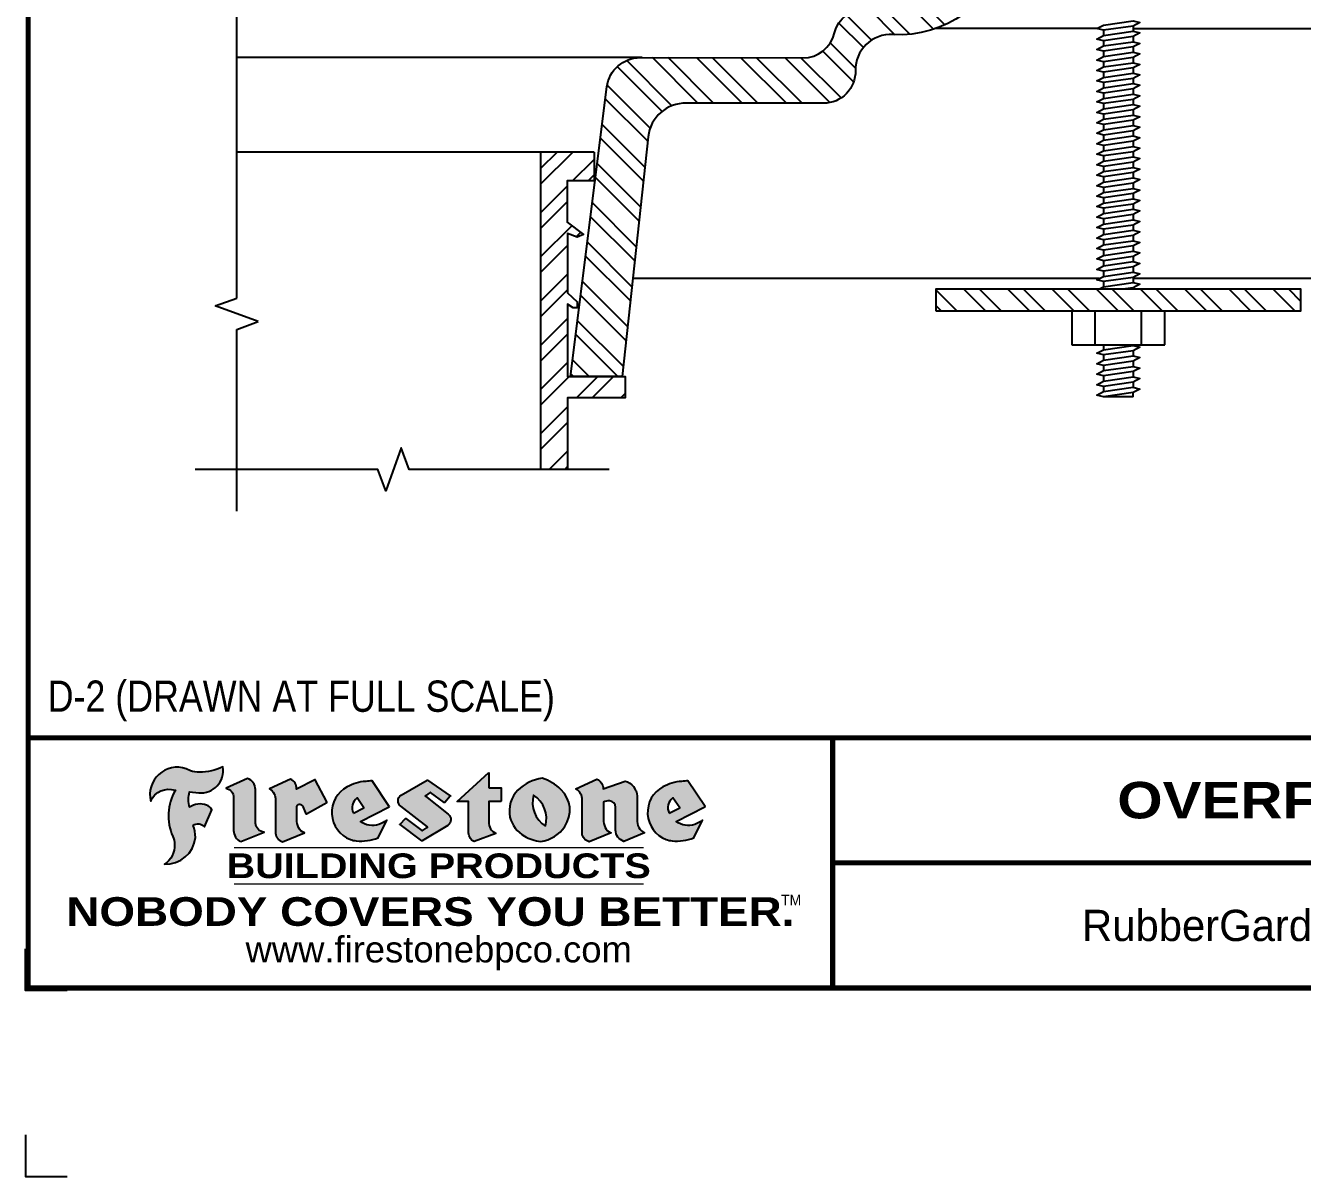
# Model space of a CAD drawing. Header units: inches. Extents: x 255.4 to 275.5, y 131.3 to 148.
# Drawn here: x 255.45 to 263.11, y 131.26 to 138.16 of the extents above; entities that cross this region are included whole.
import ezdxf
from ezdxf.enums import TextEntityAlignment as Align

# ---------------------------------------------------------------- set-up
doc = ezdxf.new("R2010")
doc.units = ezdxf.units.IN
doc.header["$MEASUREMENT"] = 0
doc.layers.get('0').update_dxf_attribs({"linetype": 'CONTINUOUS'})
doc.layers.get('DEFPOINTS').update_dxf_attribs({"linetype": 'CONTINUOUS'})
for name, color, linetype in [('FSBP-ACCESSORY-OTHER', 7, 'CONTINUOUS'), ('FSBP-SUBSTRATE-GENERIC', 9, 'CONTINUOUS'), ('FSBP-TTLB', 7, 'CONTINUOUS'), ('FSBP-TTLB-BORDER', 7, 'CONTINUOUS'), ('FSBP-TTLB-TEXT', 7, 'CONTINUOUS')]:
    doc.layers.add(name, color=color, linetype=linetype)
doc.styles.add('FSBP_ARIAL', font='arial.ttf')
doc.styles.add('FSBP_ARIAL_BOLD', font='')
doc.styles.add('FSBP_ARIAL_NAR', font='ARIALN.TTF')
doc.styles.add('FSBP_BANKGOTHIC', font='bgothm.ttf')
doc.styles.get('FSBP_ARIAL_BOLD').set_extended_font_data('Arial Black')

# ---------------------------------------------------------------- blocks, each defined once
blk = doc.blocks.new('TTLB-EPDM_1')
at = {"layer": 'FSBP-TTLB-TEXT'}
h = blk.add_hatch(color=1, dxfattribs=at)
edge = h.paths.add_edge_path()
edge.add_arc((1.037309769669573, -0.1982514792917306), 0.1319107607348553, 264.0410451462098, 370.3106169565175)
edge.add_arc((1.027551646585694, 0.1214293576525799), 0.3273056962876235, 270.05058356628535, 295.23459397187514, ccw=False)
edge.add_arc((1.022801957313345, -0.06680179986895154), 0.1391656561713503, 249.3281275763668, 272.0749124149863, ccw=False)
edge.add_line((0.9736743133014443, -0.1970076156048179), (0.9474927838574558, -0.1852745150568325))
edge.add_arc((0.8939498971398288, -0.3394262635682071), 0.1631857907024099, 70.84590087378872, 194.3325259843273)
edge.add_arc((0.8444260109029493, -0.4259936440910768), 0.1179914261095279, 70.96950098067128, 156.9641407594482, ccw=False)
edge.add_arc((1.153141409296894, -0.4684497516079468), 0.3110405457095052, 150.3231137483159, 203.2084295854517)
edge.add_arc((0.7562495500622943, -0.6412608153899899), 0.1218587156617311, 0.8849157075190988, 24.34668939894999, ccw=False)
edge.add_arc((0.7493781665697374, -0.6475258110744375), 0.1289731377238325, -58.36655102076742, 3.6216782311386737, ccw=False)
edge.add_arc((0.8256699029544474, -0.5792158350996106), 0.1783301886510354, 267.2205474105585, 354.1381621173521)
edge.add_arc((0.7903121048625305, -0.6011409294291745), 0.212787892960859, 0.9996158580669322, 21.00503380861244)
edge.add_arc((1.01880712263941, -0.5666691048185161), 0.05136395668415847, 40.82117713173261, 125.52727787225791, ccw=False)
edge.add_line((1.057676976260041, -0.5330924682126437), (1.102776947655911, -0.4308018311949837))
edge.add_arc((1.040858222524664, -0.4699705673995949), 0.07326744446031509, 32.31675181867256, 66.31481236598174)
edge.add_arc((1.032262518825329, -0.5063316993097662), 0.1102246948011782, 69.8179132332389, 125.254734720681)
edge.add_arc((1.127708877207287, -0.368959353531244), 0.1659710644737306, 164.1569669952081, 196.5811013160487, ccw=False)
edge.add_line((0.9680425188342383, -0.3236487780942383), (1.023615334387159, -0.3294494641845773))
h = blk.add_hatch(color=1, dxfattribs=at)
edge = h.paths.add_edge_path()
edge.add_line((2.763460561272041, -0.2072496393923444), (2.763460561272041, -0.2969520779963801))
edge.add_arc((2.765767478062699, -0.2969520779963943), 0.00230691679065842, 179.9999999996471, 269.9999999996471)
edge.add_line((2.765767478062685, -0.2992589947870528), (2.835417693520355, -0.2992589947870528))
edge.add_arc((2.835417693520355, -0.3015659115777538), 0.002306916790701052, 0, 90, ccw=False)
edge.add_line((2.837724610311056, -0.3015659115777538), (2.837724610311056, -0.3790761307453892))
edge.add_arc((2.83541769352037, -0.3790761307453749), 0.002306916790686842, 269.99999999964706, 359.99999999964706, ccw=False)
edge.add_line((2.835417693520355, -0.3813830475360618), (2.765767478062685, -0.3813830475360618))
edge.add_arc((2.765767478062699, -0.3836899643267202), 0.00230691679065842, 90.00000000035294, 180.0000000003529)
edge.add_line((2.763460561272041, -0.3836899643267344), (2.763460561272041, -0.5033995910642801))
edge.add_arc((2.836735953378943, -0.5071368822038516), 0.07337063740681413, 177.0802527808789, 245.3249543133826)
edge.add_line((2.806105814540615, -0.5738080530967267), (2.674529557384915, -0.6226036013049594))
edge.add_arc((2.708610405062069, -0.564298408791804), 0.06753517344606039, 177.0345319916277, 239.6926428024901, ccw=False)
edge.add_line((2.641165668230087, -0.560804539009709), (2.641165668230087, -0.3836899643267344))
edge.add_arc((2.638858751439429, -0.3836899643267202), 0.00230691679065842, 359.9999999996471, 449.999999999647)
edge.add_line((2.638858751439443, -0.3813830475360618), (2.572857950769389, -0.3813830475360618))
edge.add_line((2.572857950769389, -0.3813830475360618), (2.763460561272041, -0.2072496393923444))
h = blk.add_hatch(color=1, dxfattribs=at)
edge = h.paths.add_edge_path()
edge.add_line((1.275239419159561, -0.6223407783464694), (1.415345367376062, -0.5660418822574371))
edge.add_arc((1.421019305783958, -0.5090099247487757), 0.05731350411836949, 181.9717871001989, 264.31851000495806, ccw=False)
edge.add_line((1.363739737527226, -0.5109819325197265), (1.363412352251203, -0.3102363679013962))
edge.add_arc((1.294263659668751, -0.3103491388303989), 0.06914878453844908, 0.0934405599591014, 72.42834396969012)
edge.add_line((1.315139561173908, -0.2444268274366692), (1.186839444240604, -0.3024209471341379))
edge.add_arc((1.175246268095289, -0.3585110609420917), 0.05727567197445628, -0.017399788185912257, 78.322067691347, ccw=False)
edge.add_line((1.232521937428658, -0.3585284546236807), (1.232574268422297, -0.555126496687123))
edge.add_arc((1.305699496415486, -0.5558575689677219), 0.07312888236350451, 179.4272023230205, 245.3845503102953)
h = blk.add_hatch(color=1, dxfattribs=at)
edge = h.paths.add_edge_path()
edge.add_line((1.792026821926584, -0.3839679064720229), (1.722158956877934, -0.2518542302253621))
edge.add_arc((1.720119655279638, -0.2529327078887852), 0.002306916790721817, 27.87197133405656, 117.3766794470751)
edge.add_line((1.719058846382097, -0.250884159729182), (1.610638460368705, -0.3070279753467702))
edge.add_arc((1.547088841662962, -0.3061026658494403), 0.06355635479880145, 359.165808011073, 425.8793658831422)
edge.add_line((1.573061729235633, -0.2480956029480268), (1.446879247402876, -0.3051325108639702))
edge.add_arc((1.407812067100189, -0.370357133046621), 0.07602957263902092, -3.441403975725109, 59.07992244284969, ccw=False)
edge.add_line((1.483704536400296, -0.3749210150788969), (1.483704536400296, -0.5723838140635706))
edge.add_arc((1.54053746518044, -0.568254406115083), 0.05698275005415228, 184.1557352478595, 255.3066498366543)
edge.add_line((1.526084036778343, -0.6233736605654059), (1.657291340682093, -0.570650514527486))
edge.add_arc((1.688298576827198, -0.5021390388423987), 0.0752015358480571, 207.5160880841914, 245.649226723163, ccw=False)
edge.add_arc((1.721050197024907, -0.4914488168456328), 0.1093332836229113, 179.4823365255141, 204.5537900001094, ccw=False)
edge.add_line((1.611721375809452, -0.4904610114968335), (1.611721375809452, -0.4126404716788983))
edge.add_arc((1.628589765097195, -0.414159299036043), 0.01693662875851176, 28.356188110622725, 174.8549701683585, ccw=False)
edge.add_arc((1.627340435522395, -0.4197189881350504), 0.02111886817708033, 22.216893572439517, 40.10213956426492, ccw=False)
edge.add_line((1.646891420738257, -0.4117336534413738), (1.666638796144639, -0.4549750258192233))
edge.add_arc((1.668737246926742, -0.4540167099035481), 0.002306916790685496, 204.545128184284, 299.6323508190091)
edge.add_line((1.669877862091766, -0.4560219186518992), (1.791128135493295, -0.3870515928837648))
edge.add_line((1.791128135493295, -0.3870515928837648), (1.792026821926584, -0.3839679064720229))
h = blk.add_hatch(color=1, dxfattribs=at)
h.paths.add_polyline_path([(2.063388732080512, -0.2583237030618903, 0.02524281661523788), (2.025024361750752, -0.2610532129309178, 0.1213611957758757), (1.901773912052249, -0.3008158885520373, 0.6151668103976068), (1.93274136141747, -0.6099060679591872, 0.05306812109568645), (1.967936229862175, -0.617865745600497, 0.1150932231766138), (2.099126721549737, -0.5994933789882708), (2.151195569562105, -0.4944891916583316, -0.08755405562188731), (2.104230609512001, -0.5187113292177372, -0.265591761123442), (1.992692314386659, -0.5010701623316862), (2.165347897647223, -0.4141184325909109, 0.4518949533370738), (2.166222728871162, -0.4107679608846269)])
h.paths.add_polyline_path([(2.014217313945437, -0.4188965037300676), (1.951113654018855, -0.4515330109460507, -0.3720533890450154), (1.973177450672722, -0.3607130665457561)], flags=16)
h = blk.add_hatch(color=1, dxfattribs=at)
edge = h.paths.add_edge_path()
edge.add_arc((2.260407392426802, -0.3775796671688782), 0.04152450223225729, 123.20805433950699, 232.2027298779723, ccw=False)
edge.add_line((2.237665217914071, -0.3428366421988329), (2.393535971665983, -0.2540943745380986))
edge.add_arc((2.394677353533142, -0.2560991469722482), 0.002306916790741334, 55.64644466176611, 119.65426054492559, ccw=False)
edge.add_line((2.395979141996861, -0.2541946229174954), (2.531809646140459, -0.3470380726374032))
edge.add_arc((2.530468902927946, -0.3489153772789875), 0.002306916790700397, -42.731101238422525, 54.4661353739603, ccw=False)
edge.add_line((2.532163440279987, -0.3504807552658491), (2.498457913851155, -0.3869673252714421))
edge.add_arc((2.496763376499139, -0.3854019472845934), 0.002306916790672934, 233.7527076894875, 317.26889876138785, ccw=False)
edge.add_line((2.495399362263356, -0.38726241234572), (2.413849913492982, -0.3274738082119626))
edge.add_arc((2.412485899257181, -0.3293342732731342), 0.002306916790720064, 53.75270768979358, 124.4135619297835)
edge.add_line((2.41118211687575, -0.3274311136421062), (2.382933981293377, -0.346782838468144))
edge.add_arc((2.38423776367478, -0.3486859980991606), 0.002306916790694898, 124.4135619293799, 231.8459020253626)
edge.add_line((2.382812599816248, -0.3505000469010184), (2.519899969301207, -0.4581994452042721))
edge.add_arc((2.494247019847682, -0.4908523236374461), 0.04152450223225742, -55.21225898295222, 51.84590202520428, ccw=False)
edge.add_line((2.517938320565804, -0.5249552055672808), (2.364434947484597, -0.6179520922513717))
edge.add_arc((2.36323960192349, -0.6159790200102006), 0.002306916790726996, 233.2955624372927, 301.20872157023314, ccw=False)
edge.add_line((2.361860787187538, -0.6178285429225383), (2.231266621301074, -0.5204709167214361))
edge.add_arc((2.232647938930649, -0.5186232623475259), 0.002306916790697672, 135.5134179846393, 233.21798691998708, ccw=False)
edge.add_line((2.231002150870836, -0.5170067083764565), (2.262839375599356, -0.4845937328397696))
edge.add_arc((2.264485163659225, -0.4862102868108537), 0.002306916790748497, 53.0352839999411, 135.513417985369, ccw=False)
edge.add_line((2.265872365996302, -0.4843670465239001), (2.361834678328762, -0.5565872257804898))
edge.add_arc((2.363221880665761, -0.5547439854936304), 0.002306916790627066, 233.0352840000685, 302.2362632414394)
edge.add_line((2.36445241715569, -0.5566953042850713), (2.39428499383348, -0.5378823484768844))
edge.add_arc((2.393054457343549, -0.5359310296853765), 0.002306916790685166, 302.2362632406177, 412.2027298768422)
edge.add_line((2.394468296066179, -0.5341081404551886), (2.234958295420142, -0.4103916733127022))
h = blk.add_hatch(color=1, dxfattribs=at)
edge = h.paths.add_edge_path(flags=16)
edge.add_arc((2.940363509127394, -0.4847985213681437), 0.1684614578629418, 344.5558804047865, 417.0140046669545)
edge.add_arc((3.194458079644619, -0.3883534532477785), 0.1684614578629414, 164.5558804047864, 237.0140046669546)
edge = h.paths.add_edge_path()
edge.add_arc((3.069375116502199, -0.4399344555144872), 0.1828726885096673, 136.0914512150047, 191.213418978326)
edge.add_arc((3.064939550433406, -0.4318234379590333), 0.1803148804748503, 194.0167254156723, 240.6663730831859)
edge.add_arc((3.098047041778981, -0.3845058757092554), 0.2378525180183701, 239.2975390661776, 264.2889872773176)
edge.add_arc((3.04884478212623, -0.4190232383793012), 0.203760689247156, 277.1986764832036, 326.503572961274)
edge.add_arc((3.077739326803546, -0.4341046616465112), 0.171374865791709, 325.3768876809902, 406.3828327799087)
edge.add_arc((3.011839488065919, -0.4896144380417797), 0.2571945645850002, 44.28462553519766, 73.82901434867304)
edge.add_arc((3.117152499586992, -0.4983433120546693), 0.2579560664039132, 97.50292863483666, 134.1039137579027)
h = blk.add_hatch(color=1, dxfattribs=at)
edge = h.paths.add_edge_path()
edge.add_line((3.322690228557462, -0.5721896537377091), (3.322690228557462, -0.3749210150788969))
edge.add_arc((3.246797759257384, -0.3703571330465745), 0.076029572638996, 356.5585960242387, 419.0799224428129)
edge.add_line((3.285864939560099, -0.3051325108639702), (3.412047421392799, -0.2480956029480268))
edge.add_arc((3.386074533820159, -0.3061026658494941), 0.06355635479883807, 0.3962622833877276, 65.87936588318718, ccw=False)
edge.add_line((3.449629368605429, -0.3056631084210863), (3.580526418688805, -0.2593848434574539))
edge.add_arc((3.555744121700958, -0.3530904070730321), 0.09692726601172152, 2.366977007666776, 75.18615851992018, ccw=False)
edge.add_line((3.652588689330287, -0.3490873311063041), (3.652588689330287, -0.4883770011386872))
edge.add_arc((3.761877549389556, -0.4914934052703811), 0.1093332836229047, 178.3666365323574, 204.5537900000422)
edge.add_arc((3.729125929191727, -0.5021836272670953), 0.07520153584796169, 207.5160880841711, 245.2240541443093)
edge.add_line((3.697611150971852, -0.5704631245385627), (3.572585913552643, -0.6207021253773775))
edge.add_arc((3.59534718600759, -0.5526356419907701), 0.07177131519198746, 180.3328587115751, 251.51018566665869, ccw=False)
edge.add_line((3.523577081955409, -0.5530525936986663), (3.523577081955409, -0.4153032515383615))
edge.add_arc((3.486319529276879, -0.4148773504126441), 0.0372599868942854, 359.3450650296066, 449.0500281941028)
edge.add_arc((3.482769874121713, -0.4419622099033496), 0.06447454900600783, 86.29402372314017, 119.8211331593848)
edge.add_line((3.450707067966732, -0.3860252459975726), (3.450707067966732, -0.4904610114968335))
edge.add_arc((3.560035889182251, -0.491448816845647), 0.1093332836229751, 179.4823365255069, 204.5537900001023)
edge.add_arc((3.527284268984408, -0.5021390388424952), 0.07520153584796385, 207.5160880841699, 245.6492267231416)
edge.add_line((3.496277032839316, -0.570650514527486), (3.365069728935509, -0.6233736605654059))
edge.add_arc((3.37950248606194, -0.5682868177318081), 0.05694615642555727, 183.9298782390169, 255.318496325343, ccw=False)
h = blk.add_hatch(color=1, dxfattribs=at)
h.paths.add_polyline_path([(3.957695472291277, -0.2583237030618903, 0.02524281661523822), (3.919331101961575, -0.2610532129309178, 0.1085638477195505), (3.807890832595604, -0.2939221658134414, 0.6425897848490651), (3.827048101628293, -0.6099060679591872, 0.05306812109569052), (3.862242970072884, -0.617865745600497, 0.1150932231766133), (3.993433461760503, -0.5994933789882708), (4.045502309772871, -0.4944891916583316, -0.08755405562189084), (3.998537349722767, -0.5187113292177372, -0.2655917611234366), (3.886999054597368, -0.5010701623316862), (4.059654637857989, -0.4141184325909109, 0.4518949533370731), (4.060529469081928, -0.4107679608846269)])
h.paths.add_polyline_path([(3.90852405415626, -0.4188965037300676), (3.845420394229677, -0.4515330109460507, -0.3720533890450147), (3.867484190883488, -0.3607130665457561)], flags=16)
at = {"layer": 'DEFPOINTS', "color": 1}
blk.add_lwpolyline([(0.234375, -1.515625), (-0.015625, -1.515625), (-0.015625, -1.265625)], dxfattribs=at)
at = {"layer": 'DEFPOINTS', "linetype": 'Continuous', "ltscale": 1.75}
blk.add_lwpolyline([(-0.015625, -2.380833333333342), (-0.015625, -2.630833333333342), (0.234375, -2.630833333333342)], dxfattribs=at)
at = {"layer": 'FSBP-TTLB', "const_width": 0.03125}
for points in [[(0, 0), (0, -1.5), (20, -1.5), (20, 0), (0, 0)], [(4.825208527206769, 0), (4.825208527206769, -0.75)], [(4.825208527206769, -0.75), (15.84028770518938, -0.75)], [(4.825208527206769, -0.75), (4.825208527206769, -1.5)]]:
    blk.add_lwpolyline(points, dxfattribs=at)
at = {"layer": 'FSBP-TTLB-BORDER', "const_width": 0.03125}
blk.add_lwpolyline([(20, 0), (20, 13), (0, 13), (0, 0)], dxfattribs=at)
at = {"layer": 'FSBP-TTLB-TEXT', "color": 1}
blk.add_line((0.7358432058323388, -0.379822754145593), (0.7358432058323388, -0.379822754145593), dxfattribs=at)
for points in [[(1.023615323725323, -0.3294494630716969, 0.5000510906601082), (1.167090420776901, -0.1746414942047778, -0.1103304102359608), (1.027840608309816, -0.2058762110801382, -0.09957876667165425), (0.9736743133014443, -0.1970076156048179), (0.9474927838574558, -0.1852745150568325, 0.5978159689075124), (0.7358432058323388, -0.379822754145593, -0.3938834584182213), (0.8828996422548698, -0.3144510229727047, 0.2349406564350952), (0.86727108227484, -0.5910237178633082, -0.1027304183841549), (0.8780937320133262, -0.6393788197974146, -0.2772692352614086), (0.8170223912655956, -0.7573362346216896, 0.3985429150902959), (1.003067614090241, -0.5974286950643517, 0.0875124847930418), (0.9889600163401155, -0.5248671157293501, -0.3874031597924062), (1.057676976260041, -0.5330924682126437), (1.102776947655911, -0.4308018311949837, 0.1494423498871741), (1.07029056398062, -0.4028746979725923, 0.2467195073738216), (0.9686394281704906, -0.4163228904100862, -0.1424285161541127), (0.9680425188342383, -0.3236487780942383), (1.023615334387159, -0.3294494641845773)], [(2.763460561272041, -0.2072496393923444), (2.763460561272041, -0.2969520779963801, 0.4142135623730958), (2.765767478062685, -0.2992589947870528), (2.835417693520355, -0.2992589947870528, -0.414213562373095), (2.837724610311056, -0.3015659115777538), (2.837724610311056, -0.3790761307453892, -0.4142135623730938), (2.835417693520355, -0.3813830475360618), (2.765767478062685, -0.3813830475360618, 0.4142135623730958), (2.763460561272041, -0.3836899643267344), (2.763460561272041, -0.5033995910642801, 0.3068985753588853), (2.806105814540615, -0.5738080530967267), (2.674529557384915, -0.6226036013049594, -0.2804194150632976), (2.641165668230087, -0.560804539009709), (2.641165668230087, -0.3836899643267344, 0.414213562373095), (2.638858751439443, -0.3813830475360618), (2.572857950769389, -0.3813830475360618), (2.763460561272041, -0.2072496393923444)], [(2.166222728871162, -0.4107679608846269), (2.063388732080512, -0.2583237030618903, 0.02524281661523788), (2.025024361750752, -0.2610532129309178, 0.1085638477195265), (1.913584092384895, -0.2939221658134414, 0.6425897848491228), (1.93274136141747, -0.6099060679591872, 0.05306812109568648), (1.967936229862175, -0.617865745600497, 0.1150932231766137), (2.099126721549737, -0.5994933789882708), (2.151195569562105, -0.4944891916583316, -0.0875540556218873), (2.104230609512001, -0.5187113292177372, -0.2655917611234418), (1.992692314386659, -0.5010701623316862), (2.165347897647223, -0.4141184325909109)], [(4.060529469081928, -0.4107679608846269), (3.957695472291277, -0.2583237030618903, 0.02524281661523788), (3.919331101961575, -0.2610532129309178, 0.1085638477195265), (3.807890832595604, -0.2939221658134414, 0.6425897848491228), (3.827048101628293, -0.6099060679591872, 0.05306812109568648), (3.862242970072884, -0.617865745600497, 0.1150932231766137), (3.993433461760503, -0.5994933789882708), (4.045502309772871, -0.4944891916583316, -0.0875540556218873), (3.998537349722767, -0.5187113292177372, -0.2655917611234418), (3.886999054597368, -0.5010701623316862), (4.059654637857989, -0.4141184325909109)], [(4.059654637857989, -0.4141184325909109, 0.4518949533370731), (4.060529469081928, -0.4107679608846269, 0.4518949533370731)]]:
    blk.add_lwpolyline(points, format="xyb", dxfattribs=at)
for points in [[(1.275239419159561, -0.6223407783464694), (1.415345367376062, -0.5660418822574371, -0.3756100036733062), (1.363739737527226, -0.5109819325197265), (1.363412352251203, -0.3102363679013962, 0.3265360292958048), (1.315139561173908, -0.2444268274366692), (1.186839444240604, -0.3024209471341379, -0.3557863980845349), (1.232521937428658, -0.3585284546236807), (1.232574268422297, -0.555126496687123, 0.2960110723418457)], [(1.792026821926584, -0.3839679064720229), (1.722158956877934, -0.2518542302253621, 0.4116839150163434), (1.719058846382097, -0.250884159729182), (1.610638460368705, -0.3070279753467702, 0.2996033003794034), (1.573061729235633, -0.2480956029480268), (1.446879247402876, -0.3051325108639702, -0.2797757560995365), (1.483704536400296, -0.3749210150788969), (1.483704536400296, -0.5723838140635706, 0.320828638474519), (1.526084036778343, -0.6233736605654059), (1.657291340682093, -0.570650514527486, -0.1679398621276611), (1.621603752698661, -0.5368819723450571, -0.1098333365370753), (1.611721375809452, -0.4904610114968335), (1.611721375809452, -0.4126404716788983, -0.743334502655012), (1.64349420176768, -0.4061152228778298, -0.07819791644735608), (1.646891420738257, -0.4117336534413738), (1.666638796144639, -0.4549750258192233, 0.4404648714563479), (1.669877862091766, -0.4560219186518992), (1.791128135493295, -0.3870515928837648)], [(2.234958295420142, -0.4103916733127022, -0.5150044486718882), (2.237665217914071, -0.3428366421988329), (2.393535971665983, -0.2540943745380986, -0.2867822934100265), (2.395979141996861, -0.2541946229174954), (2.531809646140459, -0.3470380726374032, -0.4515027974650387), (2.532163440279987, -0.3504807552658491), (2.498457913851155, -0.3869673252714421, -0.3814439164929681), (2.495399362263356, -0.38726241234572), (2.413849913492982, -0.3274738082119626, 0.3184718635035665), (2.41118211687575, -0.3274311136421062), (2.382933981293377, -0.346782838468144, 0.5064094529656681), (2.382812599816248, -0.3505000469010184), (2.519899969301207, -0.4581994452042721, -0.5043597839115849), (2.517938320565804, -0.5249552055672808), (2.364434947484597, -0.6179520922513717, -0.3053163970316367), (2.361860787187538, -0.6178285429225383), (2.231266621301074, -0.5204709167214361, -0.4541703869768119), (2.231002150870836, -0.5170067083764565), (2.262839375599356, -0.4845937328397696, -0.3762644290664977), (2.265872365996302, -0.4843670465239001), (2.361834678328762, -0.5565872257804898, 0.3114700032088108), (2.36445241715569, -0.5566953042850713), (2.39428499383348, -0.5378823484768844, 0.520381097387146), (2.394468296066179, -0.5341081404551886)], [(2.937624918725987, -0.3131105398334029, 0.2452625673097023), (2.889993533867141, -0.4754966266250307, 0.2064059665179019), (2.976604338974084, -0.5890186876871866, 0.1094800500670344), (3.074378098474654, -0.6211778035979165, 0.2185147641853038), (3.218764944843201, -0.5314757029352819, 0.3689489483072479), (3.195959963110113, -0.3100352223135445, 0.1296305888694145), (3.0834694040758, -0.242595816912754, 0.1610736375384317)], [(3.322690228557462, -0.5721896537377091), (3.322690228557462, -0.3749210150788969, 0.2797757560995341), (3.285864939560099, -0.3051325108639702), (3.412047421392799, -0.2480956029480268, -0.2937618496109166), (3.449629368605429, -0.3056631084210863), (3.580526418688805, -0.2593848434574539, -0.3288760160581939), (3.652588689330287, -0.3490873311063041), (3.652588689330287, -0.4883770011386872, 0.114762897203527), (3.662431105063263, -0.536926560769686, 0.166032965990522), (3.697611150971852, -0.5704631245385627), (3.572585913552643, -0.6207021253773775, -0.3209557512194564), (3.523577081955409, -0.5530525936986663), (3.523577081955409, -0.4153032515383615, 0.4127061514896111), (3.48693727661589, -0.3776224848030694, 0.1473421876160361), (3.450707067966732, -0.3860252459975726), (3.450707067966732, -0.4904610114968335, 0.1098333365370753), (3.460589444855941, -0.5368819723450855, 0.1679398621276611), (3.496277032839316, -0.570650514527486), (3.365069728935509, -0.6233736605654059, -0.3219729545308964), (3.322690228557462, -0.5721896537377091, 29.1476284739)], [(1.951113654018855, -0.4515330109460507), (2.014217313945437, -0.4188965037300676), (1.973177450672722, -0.3607130665457561, 0.3720533890450154)], [(3.10274193015772, -0.5296595419651595, 0.3271311138286319), (3.032079658614293, -0.3434924326507627, 0.3271311138286322)], [(3.845420394229677, -0.4515330109460507), (3.90852405415626, -0.4188965037300676), (3.867484190883488, -0.3607130665457561, 0.3720533890450154)]]:
    blk.add_lwpolyline(points, format="xyb", close=True, dxfattribs=at)
at = {"layer": 'FSBP-TTLB-TEXT', "const_width": 0.0078125}
for points in [[(1.233926579809207, -0.6584455781731435), (3.691229482685259, -0.6584455781731577)], [(1.233926579809207, -0.8761560960495984), (3.691229482685259, -0.8761560960495842)]]:
    blk.add_lwpolyline(points, dxfattribs=at)
at = {"layer": 'FSBP-TTLB-TEXT', "color": 1}
for centre, start, end in [((1.789987520328282, -0.3850463841354355), 299.6323508193319, 27.87197133380463), ((2.164310260790558, -0.412058050385383), 296.7304547840455, 34.00233684987403)]:
    blk.add_arc(centre, 0.00230691679068068, start, end, dxfattribs=at)
at = {"layer": 'FSBP-TTLB-TEXT', "lineweight": 18, "style": 'FSBP_ARIAL_BOLD'}
blk.add_text('BUILDING PRODUCTS', height=0.1484375, dxfattribs=at).set_placement((2.462578031247233, -0.7673008371113639), align=Align.MIDDLE_CENTER)
at = {"layer": 'FSBP-TTLB-TEXT', "color": 1}
for s, height, style, p in [('NOBODY COVERS YOU BETTER.', 0.171875, 'FSBP_ARIAL_BOLD', (2.412604263603384, -1.041650450587369)), ('TM', 0.0625, 'FSBP_BANKGOTHIC', (4.576671173373001, -0.9725745042934193))]:
    blk.add_text(s, height=height, dxfattribs=dict(at, style=style)).set_placement(p, align=Align.MIDDLE_CENTER)
at = {"layer": 'FSBP-TTLB-TEXT'}
for s, height, style, p in [('RubberGard  EPDM', 0.1875, 'FSBP_BANKGOTHIC', (7.443365678241776, -1.125)), ('www.firestonebpco.com', 0.15625, 'FSBP_ARIAL', (2.462578031247233, -1.268657306740124))]:
    blk.add_text(s, height=height, dxfattribs=dict(at, style=style)).set_placement(p, align=Align.MIDDLE_CENTER)
for tag, height, style, p in [('MAXIMUM_WARRANTY', 0.1875, 'FSBP_ARIAL_BOLD', (18.03987100774941, 0.2240244307510579)), ('ACCPT_SYSTEMS', 0.21875, 'FSBP_ARIAL', (12.49438170418193, -1.125))]:
    blk.add_attdef(tag, text='', height=height, dxfattribs=dict(at, style=style)).set_placement(p, align=Align.MIDDLE_LEFT)
for tag, height, style, p in [('DETAIL_DESCP_LINE_1', 0.21875, 'FSBP_ARIAL_BOLD', (10.33118450231211, -0.3736318192489421)), ('ISSUE_REV_DATE', 0.21875, 'FSBP_ARIAL', (16.84069633627263, -0.7282559425942452)), ('DETAIL_NUMBER', 0.4375, 'FSBP_ARIAL', (18.91941590748775, -0.8931630692489421))]:
    blk.add_attdef(tag, text='', height=height, dxfattribs=dict(at, style=style)).set_placement(p, align=Align.MIDDLE_CENTER)

msp = doc.modelspace()

# ---------------------------------------------------------------- hatches: boundary and pattern name
at = {"layer": 'FSBP-ACCESSORY-OTHER'}
h = msp.add_hatch(dxfattribs=at)
h.set_pattern_fill('STEEL', color=9, scale=1.5, angle=90, style=0)
h.set_pattern_definition([(135, (20.99048520858696, 17.51166666666661), (-0.1325825214724777, -0.1325825214724776), []), (135, (20.89673520858696, 17.51166666666661), (-0.1325825214724777, -0.1325825214724776), [])])
h.paths.add_polyline_path([(261.4203954723704, 139.2124621431973, -0.2918938974228282), (261.6423282540454, 139.465870586365), (263.0618749408362, 139.910886562953), (263.0618749408363, 140.2027113743861), (261.752949517246, 139.7888219123813, -0.05640854897805642), (261.5322311743487, 139.7455581315935), (261.1917314224748, 139.7179645332216), (261.2155410276534, 139.7117453720875), (261.1764785276534, 139.6903813814361), (261.1764785276534, 139.6591313814361), (261.2155410276534, 139.6489281050703), (261.1764785276534, 139.6275641144188), (261.1764785276533, 139.5963141144188), (261.2155410276535, 139.586110838053), (261.1764785276534, 139.5647468474016), (261.1764785276534, 139.5334968474016), (261.2155410276536, 139.5232935710358), (261.1764785276535, 139.5019295803843), (261.1764785276534, 139.4706795803843), (261.2155410276536, 139.4604763040186), (261.1764785276535, 139.4391123133671), (261.1764785276535, 139.4078623133671), (261.2155410276536, 139.3976590370013), (261.1764785276535, 139.3762950463499), (261.1764785276535, 139.3450450463499), (261.2155410276537, 139.3348417699841), (261.1764785276535, 139.3134777793326), (261.1764785276536, 139.2822277793325), (261.2155410276536, 139.2720245029668), (261.1764785276536, 139.2506605123154), (261.1764785276536, 139.2155981952485), (260.9310423081859, 139.2155981952485), (260.8919798081858, 139.2258014716143), (260.9310423081858, 139.2471654622658), (260.9310423081859, 139.2784154622657), (260.8919798081858, 139.2886187386316), (260.9310423081859, 139.309982729283), (260.9310423081859, 139.341232729283), (260.8919798081857, 139.3514360056487), (260.9310423081859, 139.3727999963002), (260.9310423081859, 139.4040499963002), (260.8919798081858, 139.414253272666), (260.9310423081856, 139.4356172633174), (260.9310423081857, 139.4668672633175), (260.8919798081857, 139.4770705396833), (260.9310423081856, 139.4984345303347), (260.9310423081857, 139.5296845303347), (260.8919798081857, 139.5398878067005), (260.9310423081856, 139.561251797352), (260.9310423081857, 139.592501797352), (260.8919798081857, 139.6027050737177), (260.9310423081856, 139.6240690643693), (260.9310423081856, 139.6553190643692), (260.8919798081856, 139.665522340735), (260.9310423081855, 139.6868863313864), (260.9310423081856, 139.6968386713669), (260.9207592901737, 139.6960053507331, 0.3543972428214908), (260.7406264695277, 139.4827393026549), (260.719767417339, 138.4502471216068, -0.3917099456370535), (260.4903727323231, 138.2597701774434), (260.4704233577431, 138.2597701774434, 0.3318360600130224), (260.2997098909819, 138.117574684319, -0.3472753179656972), (260.1097829634484, 137.9680833486599), (259.1338263850919, 137.9697091907998, 0.3779964598703615), (258.9345878577952, 137.7939773806074), (258.7158535688723, 136.0562545196665), (259.026330855035, 136.0562545196665), (259.1818761269665, 137.4950405472003, -0.3893932454485787), (259.4112316700902, 137.6963824918472), (260.2343983761054, 137.6962370164613, 0.4212451895017623), (260.4251190422085, 137.8915115177264, -0.4386904289420684), (260.64902194333, 138.1076472485544, 0.354041665801916), (261.3258702961015, 138.5923613326707)])
h = msp.add_hatch(dxfattribs=at)
h.set_pattern_fill('STEEL', color=9, scale=1.5, style=0)
h.set_pattern_definition([(45, (-22.35034937919323, -1.017703937713463), (-0.1325825214724776, 0.1325825214724777), []), (45, (-22.35034937919323, -0.9239539377134633), (-0.1325825214724776, 0.1325825214724777), [])])
h.paths.add_polyline_path([(258.5384341659213, 135.4993995100758), (258.6982723063953, 135.4993995100758), (258.6982723063949, 135.9284266760485), (259.043049481269, 135.9284266760485), (259.043049481269, 136.0562545196665), (258.698272306395, 136.0562545196665), (258.698272306395, 136.4901732423609), (258.7325758078947, 136.4682351359643), (258.7553981980568, 136.4682351359643), (258.7553981980567, 136.5046804135179), (258.6980764451005, 136.5579329580994), (258.6980764451005, 136.9137455820025), (258.7550495745301, 136.8926034470448), (258.7929183262449, 136.9076076332315), (258.6960785641202, 136.9826282527521), (258.6960785641202, 137.2296272834718), (258.8569434200356, 137.2296272834718), (258.8569434200356, 137.402772403822), (258.5384341659212, 137.402772403822)])
h = msp.add_hatch(dxfattribs=at)
h.set_pattern_fill('STEEL', color=9, scale=1.5, angle=90, style=0)
h.set_pattern_definition([(135, (33.20736674955975, -17.03173123390226), (-0.1325825214724777, -0.1325825214724776), []), (135, (33.11361674955975, -17.03173123390226), (-0.1325825214724777, -0.1325825214724776), [])])
h.paths.add_polyline_path([(263.095343516218, 136.5818288701574), (260.908729924597, 136.5818288701573), (260.908729924597, 136.4479545686295), (263.095343516218, 136.4479545686295)])

# ---------------------------------------------------------------- linework, layer by layer
at = {"layer": 'FSBP-ACCESSORY-OTHER', "linetype": 'Continuous'}
for p, q in [((256.7140018100592, 136.5266947577182), (256.7140018100592, 138.7190985649966)), ((261.9127871860564, 138.1333740917096), (261.9127871860564, 138.1021240917096)), ((262.0912862547602, 138.1588739586673), (262.0912862547602, 138.1276239586673)), ((261.9127871860564, 138.0705568246924), (261.9127871860564, 138.0393068246924)), ((262.0912862547601, 138.09605669165), (262.0912862547602, 138.06480669165)), ((262.0912862547601, 138.0332394246328), (262.0912862547601, 138.0019894246328)), ((261.9127871860563, 138.0077395576751), (261.9127871860563, 137.9764895576751)), ((261.9127871860563, 137.9449222906579), (261.9127871860563, 137.9136722906579)), ((262.09128625476, 137.9704221576156), (262.0912862547601, 137.9391721576156)), ((261.9127871860562, 137.8821050236407), (261.9127871860562, 137.8508550236407)), ((262.09128625476, 137.9076048905983), (262.09128625476, 137.8763548905983)), ((261.9127871860562, 137.8192877566234), (261.9127871860562, 137.7880377566234)), ((262.0912862547599, 137.8447876235811), (262.09128625476, 137.8135376235811)), ((261.9127871860561, 137.7564704896062), (261.9127871860561, 137.7252204896062)), ((262.0912862547598, 137.7819703565638), (262.0912862547599, 137.7507203565638)), ((262.0912862547598, 137.7191530895466), (262.0912862547598, 137.6879030895466)), ((261.9127871860561, 137.6936532225889), (261.9127871860561, 137.6624032225889)), ((262.0912862547597, 137.6563358225294), (262.0912862547598, 137.6250858225294)), ((261.912787186056, 137.6308359555717), (261.912787186056, 137.5995859555717)), ((261.9127871860559, 137.5680186885545), (261.9127871860559, 137.5367686885545)), ((262.0912862547597, 137.5935185555121), (262.0912862547597, 137.5622685555121)), ((261.9127871860559, 137.5052014215372), (261.9127871860559, 137.4739514215372)), ((262.0912862547596, 137.5307012884949), (262.0912862547597, 137.4994512884949)), ((261.9127871860558, 137.44238415452), (261.9127871860558, 137.41113415452)), ((262.0912862547596, 137.4678840214777), (262.0912862547596, 137.4366340214777)), ((258.5384341659214, 135.4993995100759), (258.5384341659212, 137.402772403822)), ((261.9127871860558, 137.3795668875028), (261.9127871860558, 137.3483168875028)), ((262.0912862547595, 137.4050667544604), (262.0912862547596, 137.3738167544604)), ((262.0912862547594, 137.3422494874432), (262.0912862547595, 137.3109994874432)), ((261.9127871860557, 137.3167496204855), (261.9127871860557, 137.2854996204855)), ((262.0912862547594, 137.2794322204259), (262.0912862547594, 137.2481822204259)), ((261.9127871860557, 137.2539323534683), (261.9127871860557, 137.2226823534683)), ((261.9127871860556, 137.191115086451), (261.9127871860556, 137.159865086451)), ((262.0912862547593, 137.2166149534087), (262.0912862547593, 137.1853649534087)), ((261.9127871860556, 137.1282978194338), (261.9127871860556, 137.0970478194338)), ((262.0912862547593, 137.1537976863915), (262.0912862547593, 137.1225476863915)), ((261.9127871860556, 137.0654805524166), (261.9127871860556, 137.0342305524166)), ((262.0912862547593, 137.0909804193743), (262.0912862547593, 137.0597304193743)), ((262.0912862547594, 137.028163152357), (262.0912862547594, 136.996913152357)), ((261.9127871860557, 137.0026632853993), (261.9127871860557, 136.9714132853994)), ((262.0912862547594, 136.9653458853398), (262.0912862547594, 136.9340958853398)), ((261.9127871860557, 136.9398460183821), (261.9127871860557, 136.9085960183821)), ((261.9127871860557, 136.8770287513649), (261.9127871860557, 136.8457787513649)), ((262.0912862547594, 136.9025286183226), (262.0912862547594, 136.8712786183225)), ((261.9127871860557, 136.8142114843477), (261.9127871860557, 136.7829614843477)), ((262.0912862547593, 136.8397113513053), (262.0912862547594, 136.8084613513053)), ((261.9127871860557, 136.7513942173304), (261.9127871860557, 136.7201442173304)), ((262.0912862547593, 136.7768940842881), (262.0912862547594, 136.7456440842881)), ((261.9127871860557, 136.6885769503132), (261.9127871860557, 136.6573269503132)), ((262.0912862547593, 136.7140768172709), (262.0912862547594, 136.6828268172708)), ((262.0912862547594, 136.6512595502536), (262.0912862547594, 136.6200095502536)), ((261.9127871860557, 136.6257596832959), (261.9127871860557, 136.5945096832959)), ((262.0912862547594, 136.5884422832364), (262.0912862547594, 136.5818288701574)), ((256.5852138060223, 136.4798197577182), (256.7140018100592, 136.5266947577182)), ((256.8427898140962, 136.3860697577182), (256.5852138060223, 136.4798197577182)), ((261.8625843229826, 136.2471431163378), (261.8625843229826, 136.4479545686295)), ((262.1414891178324, 136.2471431163378), (262.1414891178324, 136.4479545686295)), ((256.7140018100592, 136.3391947577182), (256.8427898140962, 136.3860697577182)), ((256.7140018100592, 135.2493995100759), (256.7140018100592, 136.3391947577182)), ((261.9127871860557, 136.2471431163378), (261.9127871860558, 136.2176060811925)), ((261.9127871860557, 136.1860388141752), (261.9127871860557, 136.1547888141752)), ((262.0912862547595, 136.2471431163378), (262.0912862547595, 136.2431059481502)), ((262.0912862547594, 136.2115386811329), (262.0912862547594, 136.1802886811329)), ((261.9127871860557, 136.123221547158), (261.9127871860557, 136.091971547158)), ((262.0912862547594, 136.1487214141157), (262.0912862547594, 136.1174714141157)), ((261.9127871860557, 136.0604042801408), (261.9127871860557, 136.0291542801408)), ((262.0912862547594, 136.0859041470985), (262.0912862547594, 136.0546541470985)), ((261.9127871860557, 135.9975870131235), (261.9127871860557, 135.9663370131236)), ((262.0912862547593, 136.0230868800812), (262.0912862547594, 135.9918368800812)), ((262.0912862547593, 135.9347697461063), (262.0912862547593, 135.960269613064))]:
    msp.add_line(p, q, dxfattribs=at)
at = {"layer": 'FSBP-ACCESSORY-OTHER'}
msp.add_lwpolyline([(261.1917314224747, 139.7179645332216), (261.5322311743487, 139.7455581315935, 0.0564085489780564), (261.752949517246, 139.7888219123813), (263.0618749408363, 140.2027113743861), (263.0618749408363, 139.910886562953), (261.6423282540454, 139.465870586365, 0.2918938974228282), (261.4203954723704, 139.2124621431973), (261.3258702961015, 138.5923613326707, -0.3540416658019286), (260.64902194333, 138.1076472485544, 0.4386904289420053), (260.4251190422085, 137.8915115177264, -0.4212451895017847), (260.2343983761054, 137.6962370164613), (259.4112316700902, 137.6963824918472, 0.3893932454485786), (259.1818761269665, 137.4950405472003), (259.026330855035, 136.0562545196665), (258.7158535688723, 136.0562545196665), (258.9345878577952, 137.7939773806074, -0.3779964598703615), (259.1338263850919, 137.9697091907998), (260.1097829634484, 137.9680833486599, 0.3472753179657542), (260.2997098909819, 138.117574684319, -0.3619214092287701), (260.4903727323232, 138.2597701774434, 0.3917099456370078), (260.719767417339, 138.4502471216068), (260.7406264695277, 139.4827393026549, -0.3543972428214908), (260.9207592901737, 139.6960053507331), (260.9310423081856, 139.6968386713669)], format="xyb", dxfattribs=at)
for points in [[(262.0912862547602, 138.1904412256845), (262.1303487547602, 138.1802379493188), (262.0912862547602, 138.1588739586673), (261.9127871860565, 138.1333740917096), (261.8737246860565, 138.1435773680754), (261.9127871860565, 138.1649413587268)], [(262.0912862547602, 138.1276239586673), (262.1303487547602, 138.1174206823015), (262.0912862547601, 138.09605669165), (261.9127871860564, 138.0705568246923), (261.8737246860564, 138.0807601010581), (261.9127871860564, 138.1021240917096)], [(262.0912862547601, 138.06480669165), (262.1303487547601, 138.0546034152843), (262.0912862547601, 138.0332394246328), (261.9127871860564, 138.0077395576751), (261.8737246860564, 138.0179428340409), (261.9127871860564, 138.0393068246924)], [(262.0912862547601, 138.0019894246328), (262.1303487547601, 137.991786148267), (262.09128625476, 137.9704221576156), (261.9127871860563, 137.9449222906579), (261.8737246860563, 137.9551255670237), (261.9127871860563, 137.9764895576751)], [(262.09128625476, 137.9391721576156), (262.13034875476, 137.9289688812498), (262.09128625476, 137.9076048905983), (261.9127871860563, 137.8821050236406), (261.8737246860563, 137.8923083000064), (261.9127871860563, 137.9136722906579)], [(262.09128625476, 137.8763548905983), (262.13034875476, 137.8661516142326), (262.0912862547599, 137.8447876235811), (261.9127871860562, 137.8192877566234), (261.8737246860562, 137.8294910329892), (261.9127871860562, 137.8508550236407)], [(262.0912862547599, 137.8135376235811), (262.1303487547599, 137.8033343472153), (262.0912862547598, 137.7819703565638), (261.9127871860562, 137.7564704896062), (261.8737246860562, 137.7666737659719), (261.9127871860562, 137.7880377566234)], [(262.0912862547598, 137.7507203565638), (262.1303487547598, 137.7405170801981), (262.0912862547598, 137.7191530895466), (261.9127871860561, 137.6936532225889), (261.8737246860561, 137.7038564989547), (261.9127871860561, 137.7252204896062)], [(262.0912862547598, 137.6879030895466), (262.1303487547598, 137.6776998131809), (262.0912862547597, 137.6563358225294), (261.9127871860561, 137.6308359555717), (261.8737246860561, 137.6410392319375), (261.9127871860561, 137.6624032225889)], [(262.0912862547597, 137.6250858225294), (262.1303487547597, 137.6148825461636), (262.0912862547597, 137.5935185555121), (261.912787186056, 137.5680186885544), (261.873724686056, 137.5782219649202), (261.912787186056, 137.5995859555717)], [(262.0912862547597, 137.5622685555121), (262.1303487547597, 137.5520652791464), (262.0912862547596, 137.5307012884949), (261.9127871860559, 137.5052014215372), (261.8737246860559, 137.515404697903), (261.9127871860559, 137.5367686885545)], [(262.0912862547596, 137.4994512884949), (262.1303487547596, 137.4892480121291), (262.0912862547596, 137.4678840214777), (261.9127871860559, 137.44238415452), (261.8737246860559, 137.4525874308858), (261.9127871860559, 137.4739514215372)], [(262.0912862547596, 137.4366340214777), (262.1303487547596, 137.4264307451119), (262.0912862547595, 137.4050667544604), (261.9127871860558, 137.3795668875027), (261.8737246860558, 137.3897701638685), (261.9127871860558, 137.41113415452)], [(262.0912862547595, 137.3738167544604), (262.1303487547595, 137.3636134780947), (262.0912862547594, 137.3422494874432), (261.9127871860558, 137.3167496204855), (261.8737246860558, 137.3269528968513), (261.9127871860558, 137.3483168875028)], [(262.0912862547594, 137.3109994874432), (262.1303487547594, 137.3007962110774), (262.0912862547594, 137.2794322204259), (261.9127871860557, 137.2539323534683), (261.8737246860557, 137.264135629834), (261.9127871860557, 137.2854996204855)], [(262.0912862547594, 137.2481822204259), (262.1303487547594, 137.2379789440602), (262.0912862547593, 137.2166149534087), (261.9127871860557, 137.191115086451), (261.8737246860557, 137.2013183628168), (261.9127871860557, 137.2226823534683)], [(262.0912862547593, 137.1853649534087), (262.1303487547593, 137.175161677043), (262.0912862547593, 137.1537976863915), (261.9127871860556, 137.1282978194338), (261.8737246860556, 137.1385010957996), (261.9127871860556, 137.159865086451)], [(262.0912862547593, 137.1225476863915), (262.1303487547593, 137.1123444100257), (262.0912862547593, 137.0909804193742), (261.9127871860556, 137.0654805524165), (261.8737246860556, 137.0756838287823), (261.9127871860556, 137.0970478194338)], [(262.0912862547593, 137.0597304193743), (262.1303487547593, 137.0495271430085), (262.0912862547593, 137.028163152357), (261.9127871860556, 137.0026632853993), (261.8737246860556, 137.0128665617651), (261.9127871860556, 137.0342305524166)], [(262.0912862547594, 136.996913152357), (262.1303487547594, 136.9867098759912), (262.0912862547594, 136.9653458853398), (261.9127871860557, 136.9398460183821), (261.8737246860557, 136.9500492947479), (261.9127871860557, 136.9714132853993)], [(262.0912862547594, 136.9340958853398), (262.1303487547594, 136.923892608974), (262.0912862547594, 136.9025286183225), (261.9127871860557, 136.8770287513649), (261.8737246860557, 136.8872320277306), (261.9127871860557, 136.9085960183821)], [(262.0912862547594, 136.8712786183225), (262.1303487547594, 136.8610753419568), (262.0912862547593, 136.8397113513053), (261.9127871860557, 136.8142114843476), (261.8737246860557, 136.8244147607134), (261.9127871860557, 136.8457787513649)], [(262.0912862547593, 136.8084613513053), (262.1303487547593, 136.7982580749396), (262.0912862547593, 136.7768940842881), (261.9127871860557, 136.7513942173304), (261.8737246860557, 136.7615974936962), (261.9127871860557, 136.7829614843477)], [(262.0912862547593, 136.7456440842881), (262.1303487547593, 136.7354408079223), (262.0912862547593, 136.7140768172709), (261.9127871860557, 136.6885769503131), (261.8737246860557, 136.6987802266789), (261.9127871860557, 136.7201442173304)], [(262.0912862547593, 136.6828268172709), (262.1303487547593, 136.6726235409051), (262.0912862547593, 136.6512595502536), (261.9127871860557, 136.6257596832959), (261.8737246860557, 136.6359629596617), (261.9127871860557, 136.6573269503132)], [(260.908729924597, 136.4479545686295), (260.908729924597, 136.5818288701574), (263.095343516218, 136.5818288701574), (263.095343516218, 136.4479545686295), (260.908729924597, 136.4479545686295)], [(262.0912862547594, 136.2431059481502), (262.1303487547594, 136.2329026717844), (262.0912862547594, 136.2115386811329), (261.9127871860558, 136.1860388141752), (261.8737246860558, 136.196242090541), (261.9127871860558, 136.2176060811925)], [(262.0912862547594, 136.1802886811329), (262.1303487547594, 136.1700854047671), (262.0912862547594, 136.1487214141157), (261.9127871860557, 136.123221547158), (261.8737246860557, 136.1334248235238), (261.9127871860557, 136.1547888141752)], [(262.0912862547594, 136.1174714141157), (262.1303487547594, 136.1072681377499), (262.0912862547594, 136.0859041470985), (261.9127871860557, 136.0604042801408), (261.8737246860557, 136.0706075565065), (261.9127871860557, 136.091971547158)], [(262.0912862547594, 136.0546541470985), (262.1303487547594, 136.0444508707327), (262.0912862547593, 136.0230868800812), (261.9127871860557, 135.9975870131235), (261.8737246860557, 136.0077902894893), (261.9127871860557, 136.0291542801408)], [(262.0912862547593, 135.9918368800812), (262.1303487547593, 135.9816336037154), (262.0912862547593, 135.960269613064), (261.9127871860557, 135.9347697461063), (261.8737246860557, 135.9449730224721), (261.9127871860557, 135.9663370131235)]]:
    msp.add_lwpolyline(points, close=True, dxfattribs=at)
at = {"layer": 'FSBP-ACCESSORY-OTHER', "linetype": 'Continuous'}
for points in [[(258.8569434200356, 137.402772403822), (258.8569434200356, 137.2296272834718), (258.6960785641202, 137.2296272834718), (258.6960785641202, 136.9826282527521), (258.7929183262449, 136.9076076332315), (258.75504957453, 136.8926034470447), (258.6980764451005, 136.9137455820025), (258.6980764451005, 136.5579329580994), (258.7553981980568, 136.5046804135178), (258.7553981980568, 136.4682351359643), (258.7325758078948, 136.4682351359643), (258.698272306395, 136.4901732423609), (258.698272306395, 136.0562545196665), (259.043049481269, 136.0562545196665), (259.043049481269, 135.9284266760485), (258.698272306395, 135.9284266760485), (258.6982723063954, 135.4993995100759)], [(258.9482723063947, 135.4993995100759), (257.748045434841, 135.4993995100759), (257.701170434841, 135.6281875141128), (257.607420434841, 135.3706115060389), (257.560545434841, 135.4993995100759), (256.4640018100592, 135.4993995100759)]]:
    msp.add_lwpolyline(points, dxfattribs=at)
at = {"layer": 'FSBP-ACCESSORY-OTHER'}
msp.add_lwpolyline([(261.8896012433493, 136.5818288701574), (261.9127871860557, 136.5945096832959), (262.0912862547594, 136.6200095502536), (262.1303487547594, 136.6098062738878), (262.0912862547594, 136.5884422832364), (262.0449923632062, 136.5818288701574)], dxfattribs=at)
for points in [[(259.1460516211479, 137.9697091907998, 0), (256.7140018100594, 137.9697091907998, 0)], [(258.8569434200356, 137.402772403822, 0), (256.7139492511372, 137.402772403822, 0)], [(261.7231319255579, 136.4479545686295, 0), (261.7231319255579, 136.2471431163378, 0)], [(262.2809415152572, 136.2471431163378, 0), (262.2809415152573, 136.4479545686295, 0)], [(261.7231319255579, 136.2471431163378, 0), (262.2809415152572, 136.2471431163378, 0)], [(262.0912862547593, 135.9347697461063, 0), (261.9127871860557, 135.9347697461063, 0)]]:
    msp.add_polyline3d(points, dxfattribs=at)
at = {"layer": 'FSBP-SUBSTRATE-GENERIC'}
for points in [[(261.8739410863304, 138.1436957213151), (260.9067956092685, 138.1436957213151)], [(262.0912862547602, 138.1436957213151), (269.1017027211055, 138.1436957213151)], [(261.887863477212, 136.6436957213151), (259.0898383535133, 136.6436957213151)], [(269.1017027211055, 136.6436957213151), (262.0912862547594, 136.6436957213151)]]:
    msp.add_lwpolyline(points, dxfattribs=at)

# ---------------------------------------------------------------- block references
ref = msp.add_blockref('TTLB-EPDM_1', (255.4627011304549, 133.8892954964358))
ref.add_attrib('DETAIL_DESCP_LINE_1', 'OVERFLOW ROOF DRAIN WITH WATER DAM', dxfattribs={"layer": 'FSBP-TTLB-TEXT', "height": 0.21875, "style": 'FSBP_ARIAL_BOLD'}).set_placement((265.793885632767, 133.5156636771868), align=Align.MIDDLE_CENTER)

# ---------------------------------------------------------------- texts
at = {"layer": 'DEFPOINTS', "style": 'FSBP_ARIAL_NAR'}
msp.add_text('D-2 (DRAWN AT FULL SCALE)', height=0.1875, dxfattribs=at).set_placement((255.5798584845293, 134.1392954964358), align=Align.MIDDLE_LEFT)

doc.saveas('drawing.dxf')
